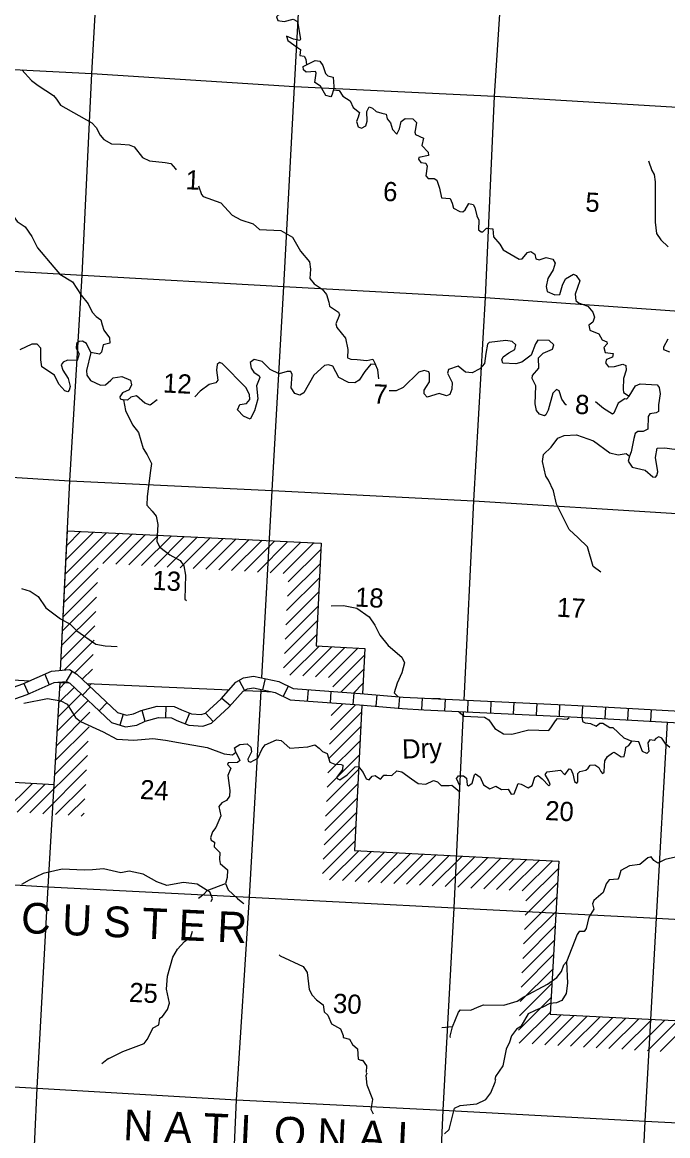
# Model space of a CAD drawing. Extents: x 207145 to 882112, y 15644499 to 16934720.
# Drawn here: x 812450 to 829254, y 16842641 to 16871642 of the extents above; entities that cross this region are included whole.
import ezdxf

# ---------------------------------------------------------------- set-up
doc = ezdxf.new("R2010")
doc.units = 0
for name, color, linetype in [('L13', 7, 'Continuous'), ('L14', 7, 'Continuous'), ('L3', 7, 'Continuous'), ('L37', 7, 'Continuous'), ('L4', 7, 'Continuous'), ('L8', 7, 'Continuous')]:
    doc.layers.add(name, color=color, linetype=linetype)

msp = doc.modelspace()

# ---------------------------------------------------------------- linework, layer by layer
at = {"layer": 'L13'}
for points in [[(818689, 16854565), (818957, 16859442), (819257, 16864757), (819535, 16869972), (819823, 16875220), (820126, 16880434), (820425, 16885723), (820647, 16890991), (820854, 16896286), (821112, 16901609)], [(813449, 16854761), (813689, 16859697), (814008, 16865052), (814263, 16870311), (814558, 16875533), (814836, 16880740), (815051, 16886034)], [(823955, 16853987), (824207, 16859180), (824506, 16864470), (824744, 16869720), (825081, 16874941), (825376, 16880146), (825599, 16885260)], [(809004, 16870573), (814263, 16870311), (819535, 16869972), (824744, 16869720), (830084, 16869395), (835181, 16869116)], [(808726, 16865358), (814008, 16865052), (819257, 16864757), (824506, 16864470), (829802, 16864104), (834889, 16863939)], [(768170, 16862249), (771481, 16862073), (776798, 16861799), (781995, 16861472), (787261, 16861184), (792541, 16860853), (797798, 16860549), (803176, 16860314), (808425, 16860027), (813689, 16859697), (818957, 16859442), (824207, 16859180), (829488, 16858849), (834607, 16858554)], [(768170, 16857003), (771211, 16856866), (776483, 16856518), (781682, 16856234), (787031, 16855925), (792244, 16855597), (797593, 16855288), (802893, 16855015), (808169, 16854752), (812649, 16854492)], [(812598, 16838601), (812837, 16843876), (813125, 16849124), (813434, 16854447), (813435, 16854458)], [(812649, 16854492), (812649, 16854492)], [(813363, 16854451), (813363, 16854451)], [(813363, 16854451), (813434, 16854447), (813666, 16854437)], [(813363, 16854451), (813363, 16854451)], [(814133, 16854417), (817833, 16854256)], [(817797, 16838308), (818027, 16843575), (818367, 16848854), (818670, 16854219), (818672, 16854262)], [(818237, 16854238), (818670, 16854219), (818955, 16854200)], [(823173, 16838039), (823411, 16843306), (823693, 16848580), (823941, 16853687)], [(828418, 16837685), (828669, 16843019), (828959, 16848309), (829248, 16853415)], [(810058, 16849307), (813125, 16849124), (818367, 16848854), (823693, 16848580), (828959, 16848309), (834077, 16848021)], [(768170, 16846385), (770660, 16846209), (775910, 16845930), (781134, 16845635), (786414, 16845305), (791716, 16845065), (797039, 16844741), (802279, 16844429), (807597, 16844172), (812837, 16843876), (818027, 16843575), (823411, 16843306), (828669, 16843019), (833798, 16842763)]]:
    msp.add_lwpolyline(points, dxfattribs=at)
at = {"layer": 'L3'}
for p, q in [((817267, 16849031), (817745, 16849214)), ((823654, 16845476), (823377, 16845449)), ((814699, 16844651), (814525, 16844510))]:
    msp.add_line(p, q, dxfattribs=at)
for points in [[(818941, 16872339), (818959, 16872196), (819173, 16871984), (819167, 16871867), (819070, 16871780), (819107, 16871686), (819264, 16871661), (819502, 16871724), (819615, 16871659), (819691, 16871204), (819672, 16871163), (819515, 16871205), (819327, 16871282), (819363, 16871171), (819612, 16870982), (819693, 16870936), (819676, 16870778), (819792, 16870755), (819830, 16870678), (819847, 16870535)], [(812442, 16870407), (812686, 16870126), (812863, 16869992), (813267, 16869736), (813345, 16869640), (813446, 16869484), (814265, 16869021), (814375, 16868899), (814482, 16868700), (814576, 16868587), (814771, 16868476), (815012, 16868463), (815237, 16868451), (815360, 16868394), (815579, 16868123), (815766, 16868029), (816174, 16867991), (816315, 16867966), (816441, 16867826), (816454, 16867796)], [(820556, 16869886), (820507, 16869747), (820479, 16869698), (820356, 16869738), (820218, 16869980), (820065, 16870072), (820103, 16870320), (820080, 16870363), (819837, 16870343), (819773, 16870405), (819761, 16870489), (819847, 16870535)], [(819847, 16870535), (820079, 16870648), (820195, 16870625), (820273, 16870520), (820345, 16870307), (820408, 16870245)], [(820408, 16870245), (820540, 16870213), (820561, 16869970), (820556, 16869886)], [(820556, 16869886), (820697, 16869862), (820798, 16869714), (820984, 16869596), (821066, 16869424), (821226, 16869290), (821195, 16869166), (821147, 16869060), (821198, 16868915), (821280, 16868886), (821392, 16868947), (821431, 16869062), (821420, 16869321), (821477, 16869435), (821567, 16869405), (821662, 16869317), (821811, 16869275), (821926, 16869252), (821953, 16869125), (822039, 16869020), (822089, 16868851), (822199, 16868728), (822273, 16868866), (822317, 16869056), (822422, 16869134), (822622, 16869131), (822709, 16869035), (822683, 16868869), (822670, 16868777), (822683, 16868718), (822896, 16868623), (822852, 16868433), (823018, 16868257), (823022, 16868173), (822777, 16868120), (822766, 16868078), (822828, 16867992), (822952, 16867968), (822990, 16867891), (822960, 16867642), (823015, 16867572), (823173, 16867572), (823246, 16867526), (823310, 16867322), (823364, 16867068), (823588, 16867048), (823640, 16866928), (823675, 16866801), (823838, 16866717), (823921, 16866704), (823982, 16866759), (824075, 16866921), (824190, 16866898), (824228, 16866813), (824283, 16866601), (824336, 16866489), (824330, 16866239), (824394, 16866185), (824436, 16866183), (824533, 16866278), (824699, 16866261), (824722, 16866050), (824879, 16865866), (824971, 16865719), (825384, 16865471), (825468, 16865483), (825602, 16865643), (825688, 16865672), (825792, 16865600), (825819, 16865481), (825910, 16865451), (826089, 16865517), (826262, 16865474), (826323, 16865370), (826272, 16865198), (826135, 16864971), (826090, 16864756), (826116, 16864629), (826312, 16864543), (826446, 16864553), (826510, 16864792), (826594, 16864963), (826801, 16865077), (826874, 16865048), (826967, 16864909), (826848, 16864556), (826864, 16864397), (826928, 16864335), (827174, 16864246), (827308, 16864089), (827351, 16863961), (827302, 16863830), (827197, 16863752), (827224, 16863625), (827461, 16863529), (827545, 16863374), (827667, 16863317), (827673, 16863266), (827592, 16863170), (827627, 16863043), (827835, 16863015)], [(828749, 16868032), (828836, 16867785), (828897, 16867673), (828929, 16867487), (828930, 16866434), (828965, 16866139), (829073, 16865975), (829264, 16865797)], [(811754, 16867487), (811882, 16867311), (812041, 16867001), (812150, 16866686), (812321, 16866451), (812522, 16866315), (812701, 16866063), (812844, 16865763), (813268, 16865263), (813425, 16865079), (813757, 16864877), (813981, 16864531), (814162, 16864312), (814267, 16864089), (814377, 16863975), (814498, 16863893), (814533, 16863765), (814576, 16863621), (814724, 16863421), (814733, 16863287), (814555, 16863238), (814511, 16863048), (814459, 16863000), (814235, 16863038)], [(817036, 16867380), (817115, 16867154), (817163, 16867101), (817622, 16866943), (817914, 16866618), (818142, 16866497), (818462, 16866388), (818630, 16866245), (819180, 16866215), (819488, 16866048), (819694, 16865678), (819930, 16865406), (819953, 16865212), (819940, 16864970), (820050, 16864831), (820260, 16864694), (820369, 16864554), (820433, 16864350), (820445, 16864249), (820679, 16864095), (820708, 16864018), (820612, 16863789), (820640, 16863696), (820868, 16863416), (820927, 16863120), (820915, 16862903), (821005, 16862865), (821172, 16862856), (821422, 16862834), (821574, 16862868), (821650, 16862730)], [(814235, 16863038), (814123, 16863278), (814017, 16863334), (813933, 16863330), (813863, 16863275), (813857, 16863150), (813932, 16863004), (813881, 16862831), (813631, 16862844), (813511, 16862792), (813466, 16862720), (813508, 16862584), (813647, 16862367), (813694, 16862155), (813672, 16862056), (813637, 16862016), (813554, 16862038), (813405, 16862213), (813292, 16862453), (812961, 16862671), (812929, 16862849), (812929, 16863150), (812834, 16863255), (812700, 16863254), (812383, 16863112)], [(826615, 16861675), (826601, 16861677), (826500, 16861825), (826428, 16862038), (826355, 16862075), (826266, 16861980), (826142, 16861535), (826077, 16861413), (826042, 16861390), (825919, 16861438), (825841, 16861534), (825800, 16861704), (825817, 16862171), (825726, 16862360), (825731, 16862443), (825900, 16862635), (825889, 16862903), (826013, 16863021), (826253, 16863126), (826292, 16863240), (826165, 16863356), (825872, 16863363), (825809, 16863266), (825701, 16862971), (825457, 16862792), (825296, 16862742), (824962, 16862760), (824933, 16862846), (824971, 16862927), (825119, 16863036), (825274, 16863120), (825298, 16863244), (825202, 16863324), (825036, 16863350), (824607, 16863298), (824563, 16863258), (824516, 16863018), (824485, 16862753), (824361, 16862617), (824163, 16862511), (823988, 16862529), (823796, 16862681), (823549, 16862594), (823519, 16862504), (823639, 16862255), (823630, 16862088), (823581, 16861949), (823495, 16861912), (823306, 16861972), (822992, 16861880), (822913, 16861960), (822910, 16862060), (822973, 16862157), (823055, 16862278), (823050, 16862487), (823036, 16862538), (822912, 16862570), (822776, 16862527), (822362, 16862131), (822181, 16862041), (822004, 16862038)], [(829259, 16863390), (829148, 16863179), (829145, 16863120), (829300, 16863062)], [(814235, 16863038), (814118, 16862576), (814128, 16862450), (814229, 16862311), (814490, 16862188), (814616, 16862198), (814756, 16862316), (814818, 16862379), (815038, 16862417), (815266, 16862322), (815293, 16862195), (815236, 16862072), (815056, 16861990), (814992, 16861885), (814998, 16861834), (815088, 16861805)], [(821650, 16862730), (821525, 16862737), (821364, 16862545), (821218, 16862318), (821106, 16862249), (820939, 16862258), (820687, 16862389), (820536, 16862681), (820421, 16862721), (820319, 16862701), (820038, 16862449), (819779, 16861986), (819676, 16861925), (819545, 16861974), (819452, 16862121), (819479, 16862471), (819442, 16862548), (819350, 16862545), (819138, 16862489), (818901, 16862602), (818695, 16862806), (818489, 16862858), (818384, 16862780), (818409, 16862629), (818479, 16862525), (818616, 16862434), (818631, 16862391), (818552, 16862170), (818584, 16861833), (818500, 16861520), (818380, 16861301), (818209, 16861386), (818050, 16861545), (818116, 16861683), (818285, 16861716), (818374, 16861820), (818364, 16861946), (818274, 16862126), (817655, 16862753), (817582, 16862782), (817520, 16862727), (817504, 16862577), (817540, 16862316), (817486, 16862252), (817317, 16862211), (817082, 16862031), (816946, 16861890)], [(827835, 16863015), (827813, 16862916), (827659, 16862857), (827638, 16862775), (827708, 16862671), (827867, 16862679), (828087, 16862734), (828161, 16862705), (828171, 16862579), (828101, 16862366), (828094, 16862082), (828106, 16861997), (828252, 16861906)], [(821730, 16862359), (821710, 16862593), (821650, 16862730)], [(828252, 16861906), (828416, 16862173), (828536, 16862225), (828978, 16862201), (829033, 16862131), (829057, 16861963), (829017, 16861681), (829016, 16861505), (828955, 16861467), (828787, 16861442), (828741, 16861370), (828732, 16861044), (828611, 16860984), (828478, 16860983), (828408, 16860928), (828368, 16860805), (828299, 16860457), (828259, 16860342)], [(815962, 16861806), (815783, 16861667), (815644, 16861724), (815420, 16861912), (815276, 16861878), (815188, 16861799), (815088, 16861805)], [(815088, 16861805), (815140, 16861526), (815321, 16861157), (815477, 16860956), (815597, 16860540), (815697, 16860376), (815818, 16860152), (815792, 16859969), (815697, 16859289), (815693, 16859063), (815835, 16858905), (815936, 16858774), (815975, 16858563), (815951, 16858122), (816035, 16857967), (816292, 16857769), (816560, 16857621), (816652, 16857482), (816698, 16857245), (816681, 16856619), (816729, 16856583)], [(828252, 16861906), (828180, 16861826), (828139, 16861837), (827966, 16861721), (827851, 16861459), (827817, 16861436), (827582, 16861583), (827376, 16861752)], [(828259, 16860342), (828227, 16860210), (828327, 16860054), (828666, 16859978), (828865, 16859800), (828932, 16859796), (828968, 16859836), (828998, 16859935), (828934, 16860306), (828981, 16860546), (829182, 16860560), (829423, 16860522), (829677, 16860592), (829726, 16860723), (829725, 16860865), (829662, 16861094), (829694, 16861368), (829889, 16861584), (829972, 16861721), (830162, 16861678)], [(827511, 16857315), (827310, 16857468), (827162, 16857977), (826924, 16858216), (826685, 16858429), (826361, 16859090), (826279, 16859437), (826152, 16859712), (826082, 16859816), (825995, 16860205), (826021, 16860388), (826215, 16860578), (826395, 16860811), (826558, 16860877), (826876, 16860893), (827320, 16860744), (827746, 16860429), (827960, 16860375), (828171, 16860406), (828259, 16860342)], [(812433, 16856898), (812655, 16856828), (812864, 16856683), (813066, 16856388), (813443, 16856100), (813695, 16855961), (813870, 16855793), (814369, 16855448), (814609, 16855402), (814918, 16855385)], [(820492, 16856439), (820810, 16856447), (821157, 16856378), (821479, 16856152), (821627, 16855935), (821763, 16855677), (821974, 16855406), (822334, 16855102), (822401, 16854957), (822329, 16854701), (822206, 16854424), (822134, 16854177), (822224, 16854084)], [(812489, 16853911), (813106, 16854028), (813454, 16853968), (813616, 16853884), (813832, 16853538), (813968, 16853430), (814556, 16853164), (814913, 16852969), (815355, 16852946), (815850, 16852986), (816182, 16852943), (816513, 16852883), (817267, 16852751), (817709, 16852585), (817926, 16852565), (818013, 16852627)], [(823131, 16854028), (823321, 16854029), (823346, 16854014)], [(823131, 16854028), (823131, 16854028)], [(823131, 16854028), (823131, 16854028)], [(823819, 16853685), (823957, 16853569), (824482, 16853540), (824595, 16853476), (824751, 16853250), (824977, 16853112), (825194, 16853101), (825635, 16853211), (826161, 16853199), (826232, 16853287), (826333, 16853449), (826386, 16853505), (826636, 16853491), (826691, 16853536)], [(827030, 16853519), (827034, 16853428), (827108, 16853399), (827240, 16853375), (827387, 16853309), (827483, 16853387), (827566, 16853383), (827744, 16853273), (827828, 16853277), (828114, 16853002), (828319, 16852916)], [(829313, 16852753), (829201, 16852835), (829101, 16852999), (829019, 16853028), (828941, 16852991), (828905, 16852934), (828789, 16852949), (828735, 16852877), (828764, 16852649), (828711, 16852594), (828597, 16852650), (828502, 16852897), (828319, 16852916)], [(818013, 16852627), (817977, 16852746), (818115, 16852830), (818309, 16852845), (818404, 16852765), (818414, 16852639), (818321, 16852451), (818335, 16852400), (818392, 16852372), (818581, 16852471), (818694, 16852715), (818775, 16852820), (819067, 16852955), (819191, 16852939), (819414, 16852735), (819884, 16852768), (820063, 16852826), (820175, 16852736), (820262, 16852648), (820385, 16852599), (820456, 16852370), (820588, 16852321), (820754, 16852312), (820795, 16852293), (820789, 16852176), (820636, 16851984), (820651, 16851941), (820716, 16851913), (820907, 16852044), (821119, 16852250), (821203, 16852254), (821328, 16852105), (821403, 16851934), (821477, 16851913), (821557, 16852009), (821641, 16852022), (821779, 16851931), (821841, 16851994), (821859, 16852035), (821943, 16852030), (822068, 16852024), (822200, 16852142), (822332, 16852118), (822581, 16851937), (822759, 16851819), (822959, 16851800), (823156, 16851890), (823263, 16851859), (823358, 16851762), (823567, 16851767), (823634, 16851772), (823842, 16851594), (823842, 16851753), (823752, 16851941), (823806, 16852014), (823940, 16852015), (824012, 16851952), (824036, 16851784), (824068, 16851757), (824164, 16851827), (824226, 16852041), (824252, 16852065), (824373, 16851983), (824454, 16851778), (824624, 16851677), (824778, 16851744), (824924, 16851661), (825100, 16851668), (825177, 16851538), (825252, 16851543), (825359, 16851813), (825441, 16851800), (825620, 16851699), (825723, 16851760), (825794, 16851982), (825880, 16852019), (825984, 16851938), (826158, 16851753), (826193, 16851785), (826157, 16851887), (826065, 16852051), (826119, 16852115), (826464, 16852163), (826575, 16852040), (826691, 16852193), (826733, 16852190), (826785, 16852070), (826824, 16851868), (826889, 16851822), (826916, 16851854), (826911, 16852072), (826964, 16852128), (827124, 16852161), (827186, 16852216), (827232, 16852289), (827358, 16852299), (827463, 16852235), (827515, 16852123), (827555, 16852079), (827598, 16852110), (827608, 16852285)], [(827608, 16852285), (827614, 16852402), (827687, 16852515), (827818, 16852617), (827860, 16852631), (828038, 16852513), (828122, 16852517), (828156, 16852682), (828160, 16852765), (828237, 16852803), (828319, 16852916)], [(818013, 16852627), (818118, 16852412), (818057, 16852365), (817814, 16852353), (817795, 16852313), (817882, 16852216), (817804, 16852019), (817850, 16851632), (817842, 16851482), (817769, 16851369), (817641, 16851309), (817568, 16851213), (817623, 16850976), (817489, 16850665), (817399, 16850553), (817349, 16850397), (817371, 16850337), (817451, 16850283), (817445, 16850166), (817596, 16850016), (817586, 16849833), (817606, 16849731), (817797, 16849562), (817787, 16849370), (817745, 16849214)], [(829460, 16849895), (829189, 16849834), (829000, 16849736), (828895, 16849808), (828825, 16849904), (828740, 16849875), (828530, 16849703), (828261, 16849667), (828037, 16849545), (827977, 16849365), (827958, 16849324), (827731, 16849303), (827650, 16849198), (827571, 16848977), (827334, 16848764), (827296, 16848682), (827330, 16848538), (827203, 16848336), (827128, 16848039), (827082, 16847958), (826948, 16847957), (826894, 16847885), (826621, 16847172)], [(817267, 16849031), (817000, 16849195), (816651, 16849239), (816212, 16849154), (815950, 16849252), (815601, 16849455), (815229, 16849533), (815018, 16849486), (814564, 16849594), (814278, 16849568), (814060, 16849554), (813485, 16849585), (812994, 16849470), (812625, 16849297), (812427, 16849183)], [(817745, 16849214), (817811, 16849043), (818050, 16848821), (818194, 16848705), (818214, 16848677)], [(817039, 16848825), (817187, 16848943), (817267, 16849031)], [(817366, 16848742), (817398, 16848823), (817332, 16848994), (817267, 16849031)], [(816230, 16845926), (816281, 16846091), (816209, 16846454), (816227, 16846796), (816371, 16847290), (816491, 16847501), (816669, 16847700), (816834, 16847825), (816878, 16847968)], [(819140, 16847349), (819164, 16847323), (819760, 16847049), (819869, 16846892), (819920, 16846447), (819995, 16846300), (820114, 16846177), (820283, 16846051), (820306, 16845866), (820402, 16845777), (820499, 16845554), (820734, 16845425), (820808, 16845253), (820806, 16845203), (820970, 16845153), (821046, 16845015), (821174, 16844908), (821193, 16844639), (821267, 16844610), (821309, 16844608), (821409, 16844460), (821400, 16844285)], [(823654, 16845476), (823809, 16845861), (823862, 16845916), (824129, 16845910), (824301, 16845993), (824454, 16846052), (824989, 16846040), (825337, 16846146), (825511, 16846262), (826122, 16846589), (826365, 16846760), (826491, 16846920), (826550, 16847092), (826621, 16847172)], [(826621, 16847172), (826641, 16846611), (826610, 16846345), (826500, 16846167), (826355, 16846100), (826187, 16846084), (826006, 16845993), (825801, 16845904), (825620, 16845813), (825427, 16845489), (825315, 16845420), (825188, 16845243), (825138, 16845079), (825052, 16844891), (824962, 16844461), (824771, 16844179), (824751, 16844105)], [(814690, 16844647), (815068, 16844835), (815622, 16845040), (815703, 16845144), (815854, 16845454), (816008, 16845529), (816034, 16845703), (816104, 16845749), (816230, 16845926)], [(823598, 16845203), (823591, 16845237), (823654, 16845476)], [(821595, 16843198), (821533, 16843321), (821580, 16843586), (821433, 16843954), (821405, 16844206), (821426, 16844280)], [(823444, 16842689), (823561, 16842802), (823700, 16843355), (823854, 16843430), (824283, 16843474), (824515, 16843587), (824649, 16843755), (824765, 16844033), (824777, 16844108)]]:
    msp.add_lwpolyline(points, dxfattribs=at)
at = {"layer": 'L37'}
for p, q in [((813553, 16856902), (814982, 16858331)), ((813571, 16857274), (814645, 16858347)), ((813589, 16857646), (814307, 16858363)), ((813607, 16858017), (813970, 16858380)), ((814549, 16857545), (815319, 16858315)), ((814885, 16857526), (815656, 16858298)), ((815220, 16857508), (815994, 16858282)), ((815555, 16857489), (816331, 16858266)), ((815890, 16857471), (816668, 16858249)), ((816225, 16857453), (817005, 16858233)), ((816560, 16857434), (817343, 16858217)), ((816895, 16857416), (817680, 16858200)), ((817230, 16857397), (818017, 16858184)), ((817565, 16857379), (818354, 16858168)), ((817900, 16857360), (818692, 16858152)), ((818235, 16857342), (819029, 16858135)), ((818570, 16857323), (819366, 16858119)), ((818905, 16857305), (819703, 16858103)), ((819241, 16857286), (820041, 16858086)), ((819373, 16857065), (820220, 16857912)), ((813535, 16856531), (814427, 16857423)), ((819353, 16856691), (820202, 16857540)), ((813517, 16856159), (814405, 16857047)), ((819333, 16856318), (820184, 16857169)), ((819313, 16855944), (820166, 16856797)), ((813499, 16855788), (814384, 16856672)), ((813481, 16855416), (814362, 16856297)), ((819293, 16855571), (820148, 16856426)), ((813463, 16855044), (814340, 16855921)), ((819273, 16855197), (820130, 16856054)), ((819253, 16854824), (820112, 16855683)), ((813542, 16854769), (814319, 16855546)), ((819416, 16854634), (820175, 16855393)), ((819751, 16854615), (820513, 16855376)), ((820086, 16854596), (820850, 16855360)), ((820420, 16854577), (821187, 16855344)), ((813820, 16854694), (814297, 16855171)), ((820533, 16854336), (821358, 16855161)), ((814011, 16854531), (814275, 16854796)), ((820743, 16854192), (821339, 16854789)), ((813426, 16854300), (813578, 16854452)), ((813382, 16853549), (813981, 16854148)), ((813404, 16853924), (813799, 16854319)), ((814193, 16854360), (814253, 16854420)), ((821072, 16854168), (821320, 16854416)), ((813360, 16853174), (814163, 16853976)), ((820471, 16853213), (821121, 16853863)), ((820491, 16853587), (820792, 16853888)), ((813339, 16852798), (814210, 16853670)), ((820450, 16852839), (821281, 16853670)), ((813317, 16852423), (814188, 16853295)), ((820430, 16852465), (821262, 16853298)), ((813295, 16852048), (814166, 16852919)), ((820409, 16852091), (821243, 16852925)), ((812648, 16851047), (814145, 16852544)), ((820388, 16851717), (821224, 16852552)), ((812982, 16851027), (814123, 16852169)), ((820368, 16851343), (821205, 16852179)), ((811982, 16851088), (812713, 16851819)), ((812315, 16851068), (813047, 16851799)), ((813315, 16851007), (814101, 16851793)), ((820347, 16850968), (821185, 16851807)), ((813648, 16850987), (814080, 16851418)), ((820327, 16850594), (821166, 16851434)), ((813982, 16850967), (814058, 16851043)), ((820306, 16850220), (821147, 16851061)), ((820286, 16849846), (821128, 16850688)), ((820265, 16849472), (821109, 16850316)), ((820451, 16849305), (821209, 16850063)), ((820786, 16849285), (821546, 16850046)), ((821120, 16849266), (821882, 16850028)), ((821454, 16849247), (822218, 16850011)), ((821788, 16849227), (822554, 16849994)), ((822122, 16849208), (822891, 16849976)), ((822457, 16849189), (823227, 16849959)), ((822791, 16849169), (823563, 16849942)), ((823125, 16849150), (823899, 16849924)), ((823459, 16849131), (824236, 16849907)), ((823793, 16849111), (824572, 16849890)), ((824128, 16849092), (824908, 16849872)), ((824462, 16849073), (825244, 16849855)), ((824796, 16849053), (825580, 16849838)), ((825130, 16849034), (825917, 16849820)), ((825464, 16849015), (826253, 16849803)), ((825564, 16848760), (826409, 16849605)), ((825542, 16848386), (826388, 16849231)), ((825521, 16848011), (826367, 16848856)), ((825500, 16847636), (826346, 16848482)), ((825479, 16847261), (826325, 16848107)), ((825458, 16846886), (826307, 16847736)), ((825436, 16846512), (826283, 16847358)), ((825415, 16846137), (826261, 16846983)), ((825394, 16845762), (826243, 16846612)), ((825373, 16845387), (826222, 16846237)), ((825388, 16845050), (826198, 16845860)), ((825722, 16845030), (826481, 16845789)), ((826056, 16845010), (826818, 16845772)), ((826390, 16844990), (827155, 16845755)), ((826723, 16844970), (827491, 16845738)), ((827057, 16844950), (827828, 16845722)), ((827391, 16844930), (828165, 16845705)), ((827724, 16844911), (828502, 16845688)), ((828058, 16844891), (828838, 16845671)), ((828392, 16844871), (829175, 16845654)), ((828725, 16844851), (829512, 16845637)), ((829059, 16844831), (829848, 16845621))]:
    msp.add_line(p, q, dxfattribs=at)
for points in [[(813449, 16854761), (813626, 16858396), (820228, 16858077), (820098, 16855397), (821367, 16855335), (821306, 16854150)], [(809197, 16849749), (809331, 16852016), (813280, 16851786), (813434, 16854447), (813435, 16854458)], [(821291, 16853850), (821096, 16850069), (823758, 16849932), (826419, 16849795), (826195, 16845803), (831484, 16845539), (831416, 16844174), (832678, 16844111)]]:
    msp.add_lwpolyline(points, dxfattribs=at)
at = {"layer": 'L8'}
for p, q in [((813747, 16854738), (813593, 16854482)), ((813034, 16854661), (813154, 16854388)), ((818095, 16854501), (818237, 16854239)), ((818772, 16854546), (818708, 16854255)), ((812488, 16854421), (812608, 16854147)), ((814223, 16854331), (814018, 16854114)), ((819369, 16854352), (819238, 16854084)), ((819891, 16854257), (819870, 16853959)), ((820486, 16854214), (820465, 16853916)), ((821081, 16854170), (821060, 16853873)), ((814657, 16853922), (814453, 16853705)), ((817644, 16854041), (817868, 16853843)), ((821678, 16854122), (821653, 16853825)), ((822272, 16854072), (822247, 16853775)), ((822863, 16854038), (822847, 16853740)), ((823458, 16854009), (823444, 16853711)), ((824054, 16853981), (824040, 16853683)), ((824650, 16853953), (824636, 16853655)), ((825246, 16853925), (825232, 16853627)), ((825842, 16853897), (825828, 16853599)), ((826438, 16853869), (826424, 16853571)), ((815077, 16853621), (814989, 16853336)), ((815560, 16853722), (815639, 16853434)), ((816186, 16853825), (816177, 16853527)), ((816801, 16853648), (816689, 16853371)), ((817218, 16853646), (817419, 16853427)), ((827035, 16853838), (827019, 16853540)), ((827631, 16853805), (827614, 16853507)), ((828226, 16853772), (828210, 16853474)), ((828822, 16853738), (828805, 16853440))]:
    msp.add_line(p, q, dxfattribs=at)
for points in [[(812097, 16854278), (812461, 16854410), (813207, 16854738), (813675, 16854782), (813868, 16854665), (814929, 16853667), (815159, 16853597), (815348, 16853625), (815545, 16853719), (815962, 16853833), (816407, 16853819), (816595, 16853732), (816854, 16853627), (817109, 16853613), (817222, 16853651), (817624, 16854019), (818010, 16854456), (818209, 16854564), (818473, 16854612), (819132, 16854469), (819505, 16854286), (821250, 16854159), (822364, 16854065), (822920, 16854035), (826572, 16853864), (827248, 16853827), (834364, 16853428)], [(812255, 16854016), (812573, 16854131), (813283, 16854444), (813605, 16854474), (813686, 16854425), (814774, 16853401), (815136, 16853290), (815436, 16853335), (815650, 16853437), (815998, 16853532), (816336, 16853521), (816475, 16853456), (816788, 16853330), (817151, 16853310), (817378, 16853387), (817838, 16853809), (818200, 16854218), (818310, 16854277), (818468, 16854306), (819033, 16854183), (819425, 16853991), (821227, 16853860), (822344, 16853766), (822905, 16853736), (826557, 16853564), (827232, 16853528), (834348, 16853129)]]:
    msp.add_lwpolyline(points, dxfattribs=at)

# ---------------------------------------------------------------- texts
at = {"layer": 'L14'}
for s, p in [('1', (816691, 16867295)), ('6', (821834, 16866992)), ('5', (827099, 16866714)), ('12', (816105, 16862002)), ('7', (821577, 16861718)), ('8', (826831, 16861447)), ('13', (815826, 16856863)), ('18', (821102, 16856427)), ('17', (826356, 16856161)), ('24', (815506, 16851413)), ('20', (826052, 16850866)), ('25', (815223, 16846130)), ('30', (820528, 16845846))]:
    msp.add_text(s, height=500, rotation=356.9671, dxfattribs=at).set_placement(p)
at = {"layer": 'L37'}
for s, p in [('C U S T E R', (812407, 16847923)), ('N A T I  O N A L', (815069, 16842527))]:
    msp.add_text(s, height=799.98, rotation=357.4131, dxfattribs=at).set_placement(p)
at = {"layer": 'L4'}
msp.add_text('Dry', height=500, rotation=1.9759, dxfattribs=at).set_placement((822345, 16852461))

doc.saveas('drawing.dxf')
